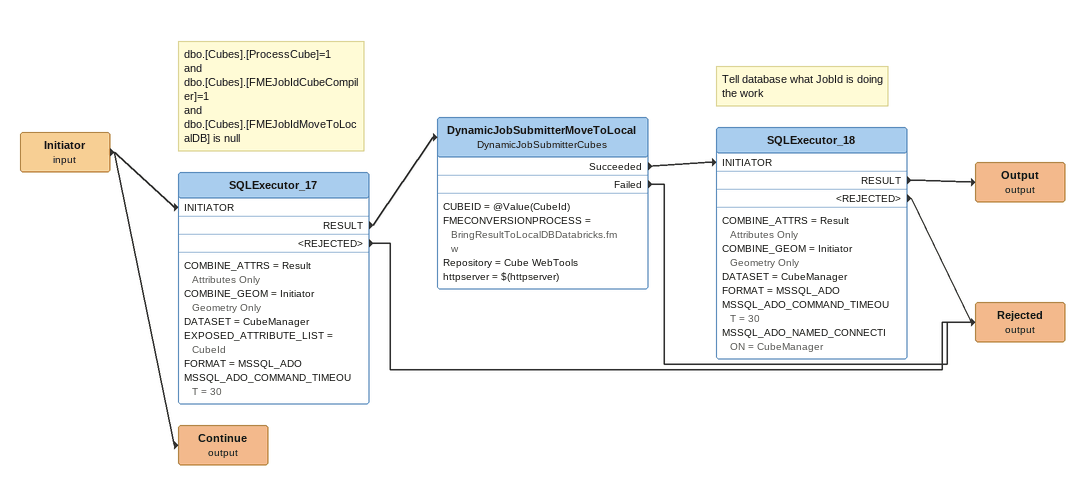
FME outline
Initiator (input)
    -> SQLExecutor_17 [INITIATOR]
    -> Continue (output)
Note: dbo.[Cubes].[ProcessCube]=1 / and dbo.[Cubes].[FMEJobIdCubeCompiler]=1 / and dbo.[Cubes].[FMEJobIdMoveToLocalDB] is null
SQLExecutor_17
    COMBINE_ATTRS = Result Attributes Only
    COMBINE_GEOM = Initiator Geometry Only
    DATASET = CubeManager
    EXPOSED_ATTRIBUTE_LIST = CubeId
    FORMAT = MSSQL_ADO
    MSSQL_ADO_COMMAND_TIMEOUT = 30
    RESULT -> DynamicJobSubmitterMoveToLocal
    <REJECTED> -> Rejected (output)
DynamicJobSubmitterMoveToLocal: DynamicJobSubmitterCubes
    CUBEID = @Value(CubeId)
    FMECONVERSIONPROCESS = BringResultToLocalDBDatabricks.fmw
    Repository = Cube WebTools
    httpserver = $(httpserver)
    Succeeded -> SQLExecutor_18 [INITIATOR]
    Failed -> Rejected (output)
Note: Tell database what JobId is doing the work
SQLExecutor_18
    COMBINE_ATTRS = Result Attributes Only
    COMBINE_GEOM = Initiator Geometry Only
    DATASET = CubeManager
    FORMAT = MSSQL_ADO
    MSSQL_ADO_COMMAND_TIMEOUT = 30
    MSSQL_ADO_NAMED_CONNECTION = CubeManager
    RESULT -> Output (output)
    <REJECTED> -> Rejected (output)
Output (output)
Rejected (output)
Continue (output)
